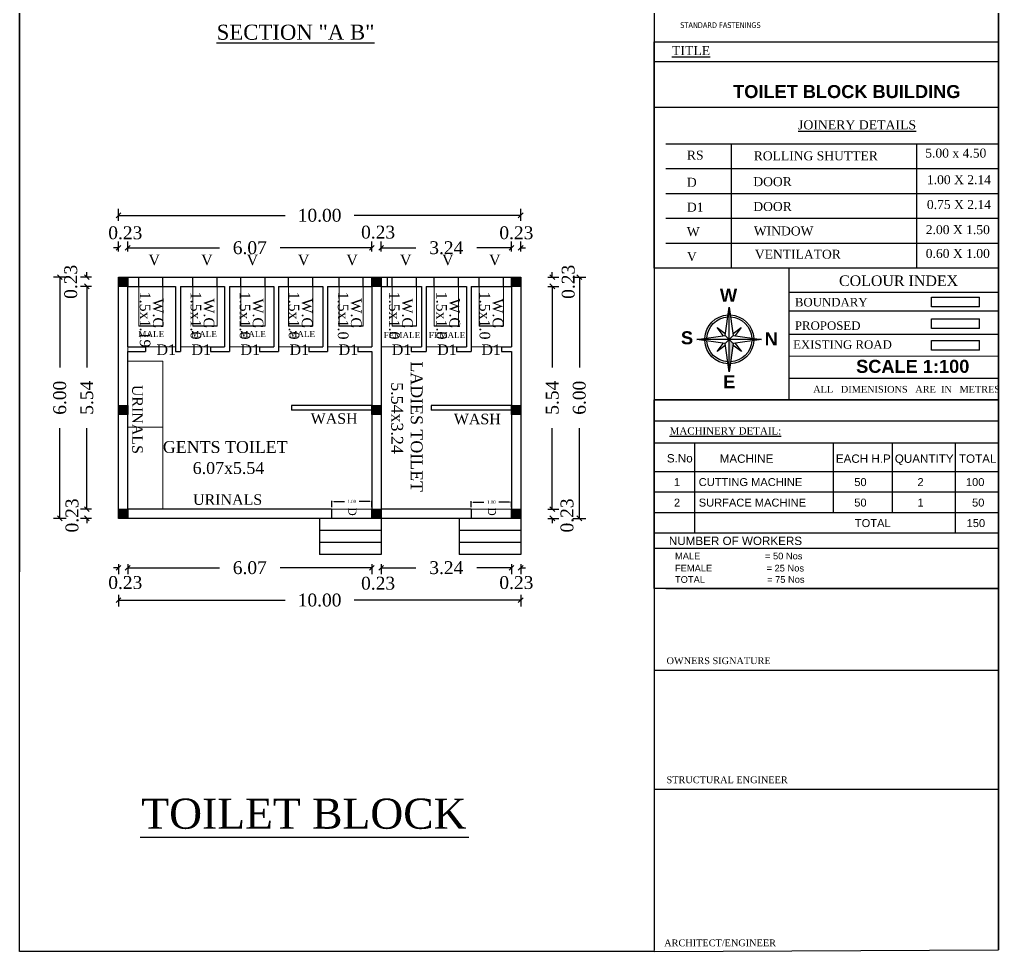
# Model space of a CAD drawing. Header units: metres. Extents: x 31037 to 31490, y -4422 to -3483.
# Drawn here: x 31163.5 to 31187.85, y -4215.38 to -4192.21 of the extents above; entities that cross this region are included whole.
import ezdxf
from ezdxf.enums import TextEntityAlignment as Align

# ---------------------------------------------------------------- set-up
doc = ezdxf.new("R2010")
doc.units = ezdxf.units.M
doc.header["$LTSCALE"] = 30
doc.header["$MEASUREMENT"] = 0
doc.header["$PDMODE"] = 34
doc.linetypes.add('DASHED2', pattern=[0.375, 0.25, -0.125])
doc.layers.get('0').update_dxf_attribs({"color": 30, "lineweight": 40})
for name, color, linetype in [('BLK_3_FLR_0_BLT_UP_AREA', 1, 'Continuous'), ('BLK_3_FLR_0_CARPET_AREA', 10, 'Continuous'), ('BLK_3_FLR_0_EXIT_WIDTH_DOOR', 2, 'Continuous'), ('BLK_3_FLR_0_SP_WC', 1, 'Continuous'), ('BLK_3_FLR_0_WATER_CLOSET', 1, 'Continuous'), ('LE', 3, 'Continuous'), ('txt', 75, 'Continuous')]:
    doc.layers.add(name, color=color, linetype=linetype)
for name, color, linetype, lineweight in [('BLK_3_FLR_0_URINAL', 7, 'Continuous', 50), ('BLK_3_FLR_0_WASH', 7, 'Continuous', 50), ('DIM', 5, 'Continuous', 25), ('HAT', 8, 'Continuous', 18), ('JSC-K-Text 2', 7, 'Continuous', 20), ('Layer3', 7, 'DASHED2', 25), ('TEXT', 11, 'Continuous', 30), ('TOILET_VENTILATION', 6, 'Continuous', 40)]:
    doc.layers.add(name, color=color, linetype=linetype, lineweight=lineweight)
doc.styles.add('15', font='times.ttf', dxfattribs={"width": 0.9, "height": 1.5})
doc.styles.add('DIM', font='times.ttf')
doc.styles.add('JSC-Tahoma', font='tahoma.ttf')
doc.styles.add('off_name', font='arialbd.ttf')
doc.styles.add('RAM', font='dutchi.ttf')
doc.styles.add('ROMANC', font='times.ttf')
doc.styles.get("Standard").update_dxf_attribs({"font": 'times.ttf', "height": 0.05})
doc.styles.add('style2', font='arial.ttf')
doc.dimstyles.new('Standard$0', dxfattribs={"dimtxt": 0.08, "dimasz": 0.05, "dimexe": 0.02, "dimexo": 0.05, "dimgap": 0.09, "dimtad": 0, "dimtih": 1, "dimtoh": 1, "dimzin": 0, "dimdsep": 46, "dimtxsty": 'Standard', "dimcen": 0.09, "dimclrd": 7, "dimclre": 7, "dimclrt": 7, "dimadec": 0, "dimazin": 0, "dimtfac": 1, "dimtofl": 0, "dimtmove": 0, "dimatfit": 3, "dimfxl": 0, "dimtolj": 1, "dimtzin": 0, "dimarcsym": 0})

# ---------------------------------------------------------------- blocks, each defined once
blk = doc.blocks.new('_Oblique')
at = {"color": 0, "linetype": 'ByBlock', "lineweight": -2}
blk.add_line((-0.5, -0.5), (0.5, 0.5), dxfattribs=at)
blk = doc.blocks.new('*D111')
at = {"layer": 'BLK_3_FLR_0_EXIT_WIDTH_DOOR', "color": 2, "lineweight": -2}
for p, q in [((31171.254, -4204.332), (31171.254, -4204.171)), ((31171.304, -4204.191), (31171.569, -4204.191)), ((31172.204, -4204.191), (31171.938, -4204.191)), ((31172.254, -4204.332), (31172.254, -4204.171))]:
    blk.add_line(p, q, dxfattribs=at)
at = {"layer": 'BLK_3_FLR_0_EXIT_WIDTH_DOOR', "color": 2, "lineweight": 5}
for points in [[(31171.304, -4204.183), (31171.304, -4204.2), (31171.254, -4204.191)], [(31172.204, -4204.183), (31172.204, -4204.2), (31172.254, -4204.191)]]:
    blk.add_solid(points, dxfattribs=at)
at = {"layer": 'Defpoints', "color": 0, "lineweight": 5}
for p in [(31172.254, -4204.191), (31171.254, -4204.382), (31172.254, -4204.382)]:
    blk.add_point(p, dxfattribs=at)
at = {"layer": 'BLK_3_FLR_0_EXIT_WIDTH_DOOR', "color": 2, "lineweight": 5, "insert": (31171.754, -4204.191), "char_height": 0.08, "attachment_point": 5}
blk.add_mtext('\\A1;1.00', dxfattribs=at)
blk = doc.blocks.new('*D112')
at = {"layer": 'BLK_3_FLR_0_EXIT_WIDTH_DOOR', "color": 2, "lineweight": -2}
for p, q in [((31174.724, -4204.332), (31174.724, -4204.187)), ((31174.774, -4204.207), (31175.039, -4204.207)), ((31175.674, -4204.207), (31175.408, -4204.207)), ((31175.724, -4204.332), (31175.724, -4204.187))]:
    blk.add_line(p, q, dxfattribs=at)
at = {"layer": 'BLK_3_FLR_0_EXIT_WIDTH_DOOR', "color": 2, "lineweight": 5}
for points in [[(31174.774, -4204.199), (31174.774, -4204.216), (31174.724, -4204.207)], [(31175.674, -4204.199), (31175.674, -4204.216), (31175.724, -4204.207)]]:
    blk.add_solid(points, dxfattribs=at)
at = {"layer": 'Defpoints', "color": 0, "lineweight": 5}
for p in [(31175.724, -4204.207), (31174.724, -4204.382), (31175.724, -4204.382)]:
    blk.add_point(p, dxfattribs=at)
at = {"layer": 'BLK_3_FLR_0_EXIT_WIDTH_DOOR', "color": 2, "lineweight": 5, "insert": (31175.224, -4204.207), "char_height": 0.08, "attachment_point": 5}
blk.add_mtext('\\A1;1.00', dxfattribs=at)

msp = doc.modelspace()

# ---------------------------------------------------------------- hatches: boundary and pattern name
at = {"lineweight": 25}
msp.add_hatch(color=3, dxfattribs=at).paths.add_polyline_path([(31181.23849, -4200.26239), (31181.13819, -4200.16216), (31181.13848, -4200.96424)])
msp.add_hatch(color=3, dxfattribs=at).paths.add_polyline_path([(31181.23849, -4200.26239), (31181.13819, -4200.16216), (31181.13848, -4200.96424)])
msp.add_hatch(color=3, dxfattribs=at).paths.add_polyline_path([(31181.23849, -4200.26239), (31181.13819, -4200.16216), (31181.13848, -4200.96424)])
msp.add_hatch(color=3, dxfattribs=at).paths.add_polyline_path([(31181.23849, -4200.26239), (31181.13819, -4200.16216), (31181.13848, -4200.96424)])
at = {"layer": 'HAT', "lineweight": 25}
for points in [[(31165.95373, -4198.84164), (31166.18373, -4198.84164), (31166.18373, -4198.61164), (31165.95373, -4198.61164)], [(31172.25373, -4198.84164), (31172.48373, -4198.84164), (31172.48373, -4198.61164), (31172.25373, -4198.61164)], [(31175.72373, -4198.84164), (31175.95373, -4198.84164), (31175.95373, -4198.61164), (31175.72373, -4198.61164)], [(31165.95373, -4202.03164), (31166.18373, -4202.03164), (31166.18373, -4201.80164), (31165.95373, -4201.80164)], [(31172.25373, -4202.03164), (31172.48373, -4202.03164), (31172.48373, -4201.80164), (31172.25373, -4201.80164)], [(31175.72373, -4202.03164), (31175.95373, -4202.03164), (31175.95373, -4201.80164), (31175.72373, -4201.80164)], [(31165.95373, -4204.61164), (31166.18373, -4204.61164), (31166.18373, -4204.38164), (31165.95373, -4204.38164)], [(31172.25373, -4204.61164), (31172.48373, -4204.61164), (31172.48373, -4204.38164), (31172.25373, -4204.38164)], [(31175.72373, -4204.61164), (31175.95373, -4204.61164), (31175.95373, -4204.38164), (31175.72373, -4204.38164)]]:
    msp.add_hatch(color=0, dxfattribs=at).paths.add_polyline_path(points)

# ---------------------------------------------------------------- linework, layer by layer
at = {"color": 0, "lineweight": 25}
for p, q in [((31187.83003, -4195.30132), (31179.56175, -4195.30132)), ((31181.18763, -4195.30132), (31181.18763, -4198.39136)), ((31185.78992, -4195.30132), (31185.78992, -4198.39136)), ((31187.83003, -4195.91933), (31179.56175, -4195.91933)), ((31187.83003, -4196.53734), (31179.56175, -4196.53734)), ((31187.83003, -4197.15535), (31179.56175, -4197.15535)), ((31187.83003, -4197.15535), (31179.56175, -4197.15535)), ((31187.83003, -4197.77335), (31179.56175, -4197.77335)), ((31187.83003, -4197.77335), (31179.56175, -4197.77335)), ((31187.83003, -4198.39136), (31179.56175, -4198.39136)), ((31187.83003, -4198.39136), (31179.56175, -4198.39136)), ((31165.95373, -4198.61164), (31175.95373, -4198.61164)), ((31165.95373, -4204.61164), (31165.95373, -4198.61164)), ((31166.18373, -4198.84164), (31167.37373, -4198.84164)), ((31166.18373, -4200.34164), (31166.18373, -4198.84164)), ((31166.4606, -4198.84164), (31166.4606, -4198.61164)), ((31167.0606, -4198.84164), (31167.0606, -4198.61164)), ((31167.37373, -4198.84164), (31167.37373, -4200.46164)), ((31167.49373, -4198.84164), (31168.59373, -4198.84164)), ((31167.49373, -4198.84164), (31167.49373, -4200.46164)), ((31167.80637, -4198.84164), (31167.80637, -4198.61164)), ((31168.40637, -4198.84164), (31168.40637, -4198.61164)), ((31168.59373, -4198.84164), (31168.59373, -4200.34164)), ((31168.71373, -4198.84164), (31169.81373, -4198.84164)), ((31168.71373, -4198.84164), (31168.71373, -4200.46164)), ((31168.99702, -4198.84164), (31168.99702, -4198.61164)), ((31169.59702, -4198.84164), (31169.59702, -4198.61164)), ((31169.81373, -4198.84164), (31169.81373, -4200.34164)), ((31169.93373, -4198.84164), (31171.03373, -4198.84164)), ((31169.93373, -4198.84164), (31169.93373, -4200.46164)), ((31170.18382, -4198.84164), (31170.18382, -4198.61164)), ((31170.78382, -4198.84164), (31170.78382, -4198.61164)), ((31171.03373, -4198.84164), (31171.03373, -4200.34164)), ((31171.15373, -4198.84164), (31172.25373, -4198.84164)), ((31171.15373, -4198.84164), (31171.15373, -4200.46164)), ((31171.43662, -4198.84164), (31171.43662, -4198.61164)), ((31172.03662, -4198.84164), (31172.03662, -4198.61164)), ((31172.25373, -4198.84164), (31172.25373, -4200.34164)), ((31172.48373, -4198.84164), (31173.48373, -4198.84164)), ((31172.48373, -4198.84164), (31172.48373, -4204.38164)), ((31172.63373, -4198.61164), (31172.63373, -4198.84164)), ((31172.76038, -4198.84164), (31172.76038, -4198.61164)), ((31173.36038, -4198.84164), (31173.36038, -4198.61164)), ((31173.48373, -4198.84164), (31173.48373, -4200.34164)), ((31173.60373, -4198.84164), (31174.60373, -4198.84164)), ((31173.60373, -4198.84164), (31173.60373, -4200.46164)), ((31173.80373, -4198.84164), (31173.80373, -4198.61164)), ((31174.40373, -4198.84164), (31174.40373, -4198.61164)), ((31174.60373, -4198.84164), (31174.60373, -4200.34164)), ((31174.72373, -4198.84164), (31175.72373, -4198.84164)), ((31174.72373, -4198.84164), (31174.72373, -4200.46164)), ((31174.92373, -4198.84164), (31174.92373, -4198.61164)), ((31175.52373, -4198.84164), (31175.52373, -4198.61164)), ((31175.72373, -4198.84164), (31175.72373, -4200.34164)), ((31175.95373, -4198.61164), (31175.95373, -4204.61164)), ((31166.18373, -4200.34164), (31166.62373, -4200.34164)), ((31166.18373, -4200.46164), (31166.62373, -4200.46164)), ((31166.18373, -4204.38164), (31166.18373, -4200.46164)), ((31166.62373, -4200.34164), (31166.62373, -4200.46164)), ((31167.37373, -4200.46164), (31167.49373, -4200.46164)), ((31168.24373, -4200.34164), (31168.59373, -4200.34164)), ((31168.24373, -4200.34164), (31168.24373, -4200.46164)), ((31168.24373, -4200.46164), (31168.71373, -4200.46164)), ((31169.46373, -4200.34164), (31169.81373, -4200.34164)), ((31169.46373, -4200.34164), (31169.46373, -4200.46164)), ((31169.46373, -4200.46164), (31169.93373, -4200.46164)), ((31170.68373, -4200.34164), (31171.03373, -4200.34164)), ((31170.68373, -4200.34164), (31170.68373, -4200.46164)), ((31170.68373, -4200.46164), (31171.15373, -4200.46164)), ((31171.90373, -4200.34164), (31172.25373, -4200.34164)), ((31171.90373, -4200.34164), (31171.90373, -4200.46164)), ((31171.90373, -4200.46164), (31172.25373, -4200.46164)), ((31172.25373, -4200.46164), (31172.25373, -4201.80164)), ((31173.23373, -4200.34164), (31173.48373, -4200.34164)), ((31173.23373, -4200.34164), (31173.23373, -4200.46164)), ((31173.23373, -4200.46164), (31173.60373, -4200.46164)), ((31174.35373, -4200.34164), (31174.60373, -4200.34164)), ((31174.35373, -4200.34164), (31174.35373, -4200.46164)), ((31174.35373, -4200.46164), (31174.72373, -4200.46164)), ((31175.47373, -4200.34164), (31175.72373, -4200.34164)), ((31175.47373, -4200.34164), (31175.47373, -4200.46164)), ((31175.47373, -4200.46164), (31175.72373, -4200.46164)), ((31175.72373, -4200.46164), (31175.72373, -4204.61164)), ((31170.25373, -4201.80164), (31170.25373, -4201.92164)), ((31172.25373, -4201.80164), (31170.25373, -4201.80164)), ((31172.25373, -4201.92164), (31170.25373, -4201.92164)), ((31172.25373, -4201.92164), (31172.25373, -4204.61164)), ((31173.72373, -4201.80164), (31173.72373, -4201.92164)), ((31175.72373, -4201.80164), (31173.72373, -4201.80164)), ((31175.72373, -4201.92164), (31173.72373, -4201.92164)), ((31171.25373, -4204.38164), (31166.18373, -4204.38164)), ((31171.25373, -4204.38164), (31171.25373, -4204.61164)), ((31174.72373, -4204.38164), (31172.48373, -4204.38164)), ((31174.72373, -4204.38164), (31174.72373, -4204.61164)), ((31171.25373, -4204.61164), (31165.95373, -4204.61164)), ((31174.72373, -4204.61164), (31172.25373, -4204.61164)), ((31175.95373, -4204.61164), (31175.72373, -4204.61164))]:
    msp.add_line(p, q, dxfattribs=at)
at = {"lineweight": 25}
for p, q in [((31181.0379, -4200.06194), (31181.13791, -4199.36009)), ((31181.0379, -4200.06194), (31181.13791, -4199.36009)), ((31181.0379, -4200.06194), (31181.13791, -4199.36009)), ((31181.0379, -4200.06194), (31181.13791, -4199.36009)), ((31181.13819, -4200.16216), (31181.13791, -4199.36009)), ((31181.13791, -4199.36009), (31181.23842, -4200.06187)), ((31181.13819, -4200.16216), (31181.13791, -4199.36009)), ((31181.13791, -4199.36009), (31181.23842, -4200.06187)), ((31181.13819, -4200.16216), (31181.13791, -4199.36009)), ((31181.13791, -4199.36009), (31181.23842, -4200.06187)), ((31181.13819, -4200.16216), (31181.13791, -4199.36009)), ((31181.13791, -4199.36009), (31181.23842, -4200.06187)), ((31180.33611, -4200.16245), (31181.0379, -4200.06194)), ((31180.33611, -4200.16245), (31181.0379, -4200.06194)), ((31180.33611, -4200.16245), (31181.0379, -4200.06194)), ((31180.33611, -4200.16245), (31181.0379, -4200.06194)), ((31180.83731, -4199.86149), (31181.03788, -4200.01181)), ((31180.98777, -4200.06196), (31180.83731, -4199.86149)), ((31180.83731, -4199.86149), (31181.03788, -4200.01181)), ((31180.98777, -4200.06196), (31180.83731, -4199.86149)), ((31180.83731, -4199.86149), (31181.03788, -4200.01181)), ((31180.98777, -4200.06196), (31180.83731, -4199.86149)), ((31180.83731, -4199.86149), (31181.03788, -4200.01181)), ((31180.98777, -4200.06196), (31180.83731, -4199.86149)), ((31181.0379, -4200.06194), (31181.13819, -4200.16216)), ((31181.0379, -4200.06194), (31181.13819, -4200.16216)), ((31181.0379, -4200.06194), (31181.13819, -4200.16216)), ((31181.0379, -4200.06194), (31181.13819, -4200.16216)), ((31181.23842, -4200.06187), (31181.13819, -4200.16216)), ((31181.23842, -4200.06187), (31181.13819, -4200.16216)), ((31181.23842, -4200.06187), (31181.13819, -4200.16216)), ((31181.23842, -4200.06187), (31181.13819, -4200.16216)), ((31181.2384, -4200.01174), (31181.43886, -4199.86128)), ((31181.2384, -4200.01174), (31181.43886, -4199.86128)), ((31181.2384, -4200.01174), (31181.43886, -4199.86128)), ((31181.2384, -4200.01174), (31181.43886, -4199.86128)), ((31181.23842, -4200.06187), (31181.94027, -4200.16188)), ((31181.23842, -4200.06187), (31181.94027, -4200.16188)), ((31181.23842, -4200.06187), (31181.94027, -4200.16188)), ((31181.23842, -4200.06187), (31181.94027, -4200.16188)), ((31181.43886, -4199.86128), (31181.28855, -4200.06185)), ((31181.43886, -4199.86128), (31181.28855, -4200.06185)), ((31181.43886, -4199.86128), (31181.28855, -4200.06185)), ((31181.43886, -4199.86128), (31181.28855, -4200.06185)), ((31181.13819, -4200.16216), (31180.33611, -4200.16245)), ((31181.13819, -4200.16216), (31180.33611, -4200.16245)), ((31181.13819, -4200.16216), (31180.33611, -4200.16245)), ((31181.13819, -4200.16216), (31180.33611, -4200.16245)), ((31181.03797, -4200.26246), (31180.33611, -4200.16245)), ((31181.03797, -4200.26246), (31180.33611, -4200.16245)), ((31181.03797, -4200.26246), (31180.33611, -4200.16245)), ((31181.03797, -4200.26246), (31180.33611, -4200.16245)), ((31180.83752, -4200.46305), (31180.98784, -4200.26248)), ((31180.83752, -4200.46305), (31180.98784, -4200.26248)), ((31180.83752, -4200.46305), (31180.98784, -4200.26248)), ((31180.83752, -4200.46305), (31180.98784, -4200.26248)), ((31181.03799, -4200.31259), (31180.83752, -4200.46305)), ((31181.03799, -4200.31259), (31180.83752, -4200.46305)), ((31181.03799, -4200.31259), (31180.83752, -4200.46305)), ((31181.03799, -4200.31259), (31180.83752, -4200.46305)), ((31181.13819, -4200.16216), (31181.03797, -4200.26246)), ((31181.13819, -4200.16216), (31181.03797, -4200.26246)), ((31181.13819, -4200.16216), (31181.03797, -4200.26246)), ((31181.13819, -4200.16216), (31181.03797, -4200.26246)), ((31181.13848, -4200.96424), (31181.03797, -4200.26246)), ((31181.13848, -4200.96424), (31181.03797, -4200.26246)), ((31181.13848, -4200.96424), (31181.03797, -4200.26246)), ((31181.13848, -4200.96424), (31181.03797, -4200.26246)), ((31181.94027, -4200.16188), (31181.13819, -4200.16216)), ((31181.94027, -4200.16188), (31181.13819, -4200.16216)), ((31181.94027, -4200.16188), (31181.13819, -4200.16216)), ((31181.94027, -4200.16188), (31181.13819, -4200.16216)), ((31181.13848, -4200.96424), (31181.13819, -4200.16216)), ((31181.13819, -4200.16216), (31181.23849, -4200.26239)), ((31181.13848, -4200.96424), (31181.13819, -4200.16216)), ((31181.13819, -4200.16216), (31181.23849, -4200.26239)), ((31181.13848, -4200.96424), (31181.13819, -4200.16216)), ((31181.13819, -4200.16216), (31181.23849, -4200.26239)), ((31181.13848, -4200.96424), (31181.13819, -4200.16216)), ((31181.13819, -4200.16216), (31181.23849, -4200.26239)), ((31181.23849, -4200.26239), (31181.13848, -4200.96424)), ((31181.23849, -4200.26239), (31181.13848, -4200.96424)), ((31181.23849, -4200.26239), (31181.13848, -4200.96424)), ((31181.23849, -4200.26239), (31181.13848, -4200.96424)), ((31181.94027, -4200.16188), (31181.23849, -4200.26239)), ((31181.94027, -4200.16188), (31181.23849, -4200.26239)), ((31181.94027, -4200.16188), (31181.23849, -4200.26239)), ((31181.94027, -4200.16188), (31181.23849, -4200.26239)), ((31181.43908, -4200.46284), (31181.23851, -4200.31252)), ((31181.43908, -4200.46284), (31181.23851, -4200.31252)), ((31181.43908, -4200.46284), (31181.23851, -4200.31252)), ((31181.43908, -4200.46284), (31181.23851, -4200.31252)), ((31181.28862, -4200.26237), (31181.43908, -4200.46284)), ((31181.28862, -4200.26237), (31181.43908, -4200.46284)), ((31181.28862, -4200.26237), (31181.43908, -4200.46284)), ((31181.28862, -4200.26237), (31181.43908, -4200.46284))]:
    msp.add_line(p, q, dxfattribs=at)
at = {"lineweight": 25, "extrusion": (0, 0, -1)}
for major_axis, start_param, end_param in [((-0.60986, 0.00001), 0.04482139, 1.52524047), ((-0.60986, 0.00001), 0.04482139, 1.52524047), ((-0.60986, 0.00001), 0.04482139, 1.52524047), ((-0.60986, 0.00001), 0.04482139, 1.52524047), ((-0.60986, 0), 1.61562732, 3.0960464), ((-0.60986, 0), 1.61562732, 3.0960464), ((-0.60986, 0), 1.61562732, 3.0960464), ((-0.60986, 0), 1.61562732, 3.0960464), ((-0.56047, 0.00002), 0.06151214, 1.50851559), ((-0.56047, 0.00002), 0.06151214, 1.50851559), ((-0.56047, 0.00002), 0.06151214, 1.50851559), ((-0.56047, 0.00002), 0.06151214, 1.50851559), ((-0.56047, 0), 1.63232874, 3.07933218), ((-0.56047, 0), 1.63232874, 3.07933218), ((-0.56047, 0), 1.63232874, 3.07933218), ((-0.56047, 0), 1.63232874, 3.07933218), ((-0.60986, -0.00001), -1.52595128, -0.0455322), ((-0.60986, -0.00001), -1.52595128, -0.0455322), ((-0.60986, -0.00001), -1.52595128, -0.0455322), ((-0.60986, -0.00001), -1.52595128, -0.0455322), ((-0.56047, 0), -1.5092488, -0.06224536), ((-0.56047, 0), -1.5092488, -0.06224536), ((-0.56047, 0), -1.5092488, -0.06224536), ((-0.56047, 0), -1.5092488, -0.06224536), ((-0.60986, 0), 3.18642881, 4.66684789), ((-0.60986, 0), 3.18642881, 4.66684789), ((-0.60986, 0), 3.18642881, 4.66684789), ((-0.60986, 0), 3.18642881, 4.66684789), ((-0.56047, 0), 3.20313925, 4.65014269), ((-0.56047, 0), 3.20313925, 4.65014269), ((-0.56047, 0), 3.20313925, 4.65014269), ((-0.56047, 0), 3.20313925, 4.65014269)]:
    msp.add_ellipse((31181.13819, -4200.16216), major_axis=major_axis, ratio=1, start_param=start_param, end_param=end_param, dxfattribs=at)
at = {"layer": 'BLK_3_FLR_0_BLT_UP_AREA', "color": 45, "lineweight": 5}
msp.add_lwpolyline([(31165.95373, -4198.61164), (31175.95373, -4198.61164), (31175.95373, -4204.61164), (31165.95373, -4204.61164)], close=True, dxfattribs=at)
at = {"layer": 'BLK_3_FLR_0_CARPET_AREA', "color": 45, "lineweight": 5}
msp.add_lwpolyline([(31166.18373, -4198.84164), (31167.37373, -4198.84164), (31167.37373, -4200.46164), (31167.49373, -4200.46164), (31167.49373, -4198.84164), (31168.59373, -4198.84164), (31168.59373, -4200.34164), (31168.24373, -4200.34164), (31168.24373, -4200.46164), (31168.71373, -4200.46164), (31168.71373, -4198.84164), (31169.81373, -4198.84164), (31169.81373, -4200.34164), (31169.46373, -4200.34164), (31169.46373, -4200.46164), (31169.93373, -4200.46164), (31169.93373, -4198.84164), (31171.03373, -4198.84164), (31171.03373, -4200.34164), (31170.68373, -4200.34164), (31170.68373, -4200.46164), (31171.15373, -4200.46164), (31171.15373, -4198.84164), (31172.25373, -4198.84164), (31172.25373, -4200.34164), (31171.90373, -4200.34164), (31171.90373, -4200.46164), (31172.25373, -4200.46164), (31172.25373, -4201.80164), (31170.25373, -4201.80164), (31170.25373, -4201.92164), (31172.25373, -4201.92164), (31172.48373, -4201.91664), (31172.48373, -4198.84164), (31173.48373, -4198.84164), (31173.48373, -4200.34164), (31173.23373, -4200.34164), (31173.23373, -4200.46164), (31173.60373, -4200.46164), (31173.60373, -4198.84164), (31174.60373, -4198.84164), (31174.60373, -4200.34164), (31174.35373, -4200.34164), (31174.35373, -4200.46164), (31174.72373, -4200.46164), (31174.72373, -4198.84164), (31175.72373, -4198.84164), (31175.72373, -4200.34164), (31175.47373, -4200.34164), (31175.47373, -4200.46164), (31175.72373, -4200.46164), (31175.72373, -4201.80164), (31173.72373, -4201.80164), (31173.72373, -4201.92164), (31175.72373, -4201.92164), (31175.72373, -4204.38164), (31166.18373, -4204.38164)], close=True, dxfattribs=at)
at = {"layer": 'BLK_3_FLR_0_SP_WC', "color": 233, "lineweight": 5}
for points in [[(31171.15373, -4200.34164), (31172.25373, -4200.34164), (31172.25373, -4198.84164), (31171.15373, -4198.84164)], [(31174.72373, -4200.34164), (31175.72373, -4200.34164), (31175.72373, -4198.84164), (31174.72373, -4198.84164)]]:
    msp.add_lwpolyline(points, close=True, dxfattribs=at)
at = {"layer": 'BLK_3_FLR_0_URINAL', "color": 235, "lineweight": 5}
for points in [[(31166.18373, -4200.70415), (31167.05951, -4200.70415), (31167.05951, -4202.34656), (31166.18373, -4202.34656)], [(31166.18373, -4202.34656), (31167.05951, -4202.34656), (31167.05951, -4204.38164), (31166.18373, -4204.38164)]]:
    msp.add_lwpolyline(points, close=True, dxfattribs=at)
at = {"layer": 'BLK_3_FLR_0_WASH', "color": 60, "lineweight": 13}
for points in [[(31166.4606, -4198.84164), (31167.0606, -4198.84164), (31167.0606, -4199.82514), (31166.4606, -4199.82514)], [(31167.80637, -4198.84164), (31168.40637, -4198.84164), (31168.40637, -4199.82514), (31167.80637, -4199.82514)], [(31168.99702, -4198.84164), (31169.59702, -4198.84164), (31169.59702, -4199.82514), (31168.99702, -4199.82514)], [(31170.18382, -4198.84164), (31170.78382, -4198.84164), (31170.78382, -4199.82514), (31170.18382, -4199.82514)], [(31171.43662, -4198.84164), (31172.03662, -4198.84164), (31172.03662, -4199.82514), (31171.43662, -4199.82514)], [(31172.76038, -4198.84164), (31173.36038, -4198.84164), (31173.36038, -4199.82514), (31172.76038, -4199.82514)], [(31173.80373, -4198.84164), (31174.40373, -4198.84164), (31174.40373, -4199.82514), (31173.80373, -4199.82514)], [(31174.92373, -4198.84164), (31175.52373, -4198.84164), (31175.52373, -4199.82514), (31174.92373, -4199.82514)]]:
    msp.add_lwpolyline(points, close=True, dxfattribs=at)
at = {"layer": 'BLK_3_FLR_0_WASH', "color": 57, "lineweight": 13}
for points in [[(31166.4606, -4198.84164), (31167.0606, -4198.84164), (31167.0606, -4199.82514), (31166.4606, -4199.82514)], [(31167.80637, -4198.84164), (31168.40637, -4198.84164), (31168.40637, -4199.82514), (31167.80637, -4199.82514)], [(31168.99702, -4198.84164), (31169.59702, -4198.84164), (31169.59702, -4199.82514), (31168.99702, -4199.82514)], [(31170.18382, -4198.84164), (31170.78382, -4198.84164), (31170.78382, -4199.82514), (31170.18382, -4199.82514)], [(31171.43662, -4198.84164), (31172.03662, -4198.84164), (31172.03662, -4199.82514), (31171.43662, -4199.82514)], [(31172.76038, -4198.84164), (31173.36038, -4198.84164), (31173.36038, -4199.82514), (31172.76038, -4199.82514)], [(31173.80373, -4198.84164), (31174.40373, -4198.84164), (31174.40373, -4199.82514), (31173.80373, -4199.82514)], [(31174.92373, -4198.84164), (31175.52373, -4198.84164), (31175.52373, -4199.82514), (31174.92373, -4199.82514)]]:
    msp.add_lwpolyline(points, close=True, dxfattribs=at)
at = {"layer": 'BLK_3_FLR_0_WASH', "color": 56, "lineweight": 13}
for points in [[(31166.4606, -4198.84164), (31167.0606, -4198.84164), (31167.0606, -4199.82514), (31166.4606, -4199.82514)], [(31167.80637, -4198.84164), (31168.40637, -4198.84164), (31168.40637, -4199.82514), (31167.80637, -4199.82514)], [(31168.99702, -4198.84164), (31169.59702, -4198.84164), (31169.59702, -4199.82514), (31168.99702, -4199.82514)], [(31170.18382, -4198.84164), (31170.78382, -4198.84164), (31170.78382, -4199.82514), (31170.18382, -4199.82514)], [(31171.43662, -4198.84164), (31172.03662, -4198.84164), (31172.03662, -4199.82514), (31171.43662, -4199.82514)], [(31172.76038, -4198.84164), (31173.36038, -4198.84164), (31173.36038, -4199.82514), (31172.76038, -4199.82514)], [(31173.80373, -4198.84164), (31174.40373, -4198.84164), (31174.40373, -4199.82514), (31173.80373, -4199.82514)], [(31174.92373, -4198.84164), (31175.52373, -4198.84164), (31175.52373, -4199.82514), (31174.92373, -4199.82514)]]:
    msp.add_lwpolyline(points, close=True, dxfattribs=at)
at = {"layer": 'BLK_3_FLR_0_WASH', "color": 55, "lineweight": 13}
for points in [[(31166.4606, -4198.84164), (31167.0606, -4198.84164), (31167.0606, -4199.82514), (31166.4606, -4199.82514)], [(31167.80637, -4198.84164), (31168.40637, -4198.84164), (31168.40637, -4199.82514), (31167.80637, -4199.82514)], [(31168.99702, -4198.84164), (31169.59702, -4198.84164), (31169.59702, -4199.82514), (31168.99702, -4199.82514)], [(31170.18382, -4198.84164), (31170.78382, -4198.84164), (31170.78382, -4199.82514), (31170.18382, -4199.82514)], [(31171.43662, -4198.84164), (31172.03662, -4198.84164), (31172.03662, -4199.82514), (31171.43662, -4199.82514)], [(31172.76038, -4198.84164), (31173.36038, -4198.84164), (31173.36038, -4199.82514), (31172.76038, -4199.82514)], [(31173.80373, -4198.84164), (31174.40373, -4198.84164), (31174.40373, -4199.82514), (31173.80373, -4199.82514)], [(31174.92373, -4198.84164), (31175.52373, -4198.84164), (31175.52373, -4199.82514), (31174.92373, -4199.82514)]]:
    msp.add_lwpolyline(points, close=True, dxfattribs=at)
at = {"layer": 'BLK_3_FLR_0_WATER_CLOSET', "color": 1, "lineweight": 5}
for points in [[(31166.18373, -4200.34164), (31167.37373, -4200.34164), (31167.37373, -4198.84164), (31166.18373, -4198.84164)], [(31167.49373, -4200.34164), (31168.59373, -4200.34164), (31168.59373, -4198.84164), (31167.49373, -4198.84164)], [(31168.71373, -4200.34164), (31169.81373, -4200.34164), (31169.81373, -4198.84164), (31168.71373, -4198.84164)], [(31169.93373, -4200.34164), (31171.03373, -4200.34164), (31171.03373, -4198.84164), (31169.93373, -4198.84164)]]:
    msp.add_lwpolyline(points, close=True, dxfattribs=at)
at = {"layer": 'BLK_3_FLR_0_WATER_CLOSET', "color": 2, "lineweight": 5}
for points in [[(31172.48373, -4200.34164), (31173.48373, -4200.34164), (31173.48373, -4198.84164), (31172.48373, -4198.84164)], [(31173.60373, -4200.34164), (31174.60373, -4200.34164), (31174.60373, -4198.84164), (31173.60373, -4198.84164)]]:
    msp.add_lwpolyline(points, close=True, dxfattribs=at)
at = {"layer": 'DIM', "color": 0, "lineweight": 25}
for p, q in [((31163.49536, -4177.70108), (31163.49536, -4205.94071)), ((31163.49536, -4215.38), (31163.49536, -4177.70108)), ((31179.27496, -4177.69381), (31179.27496, -4210.7541)), ((31179.27496, -4177.69381), (31179.27496, -4215.36118)), ((31187.82866, -4177.69381), (31187.82866, -4215.34235)), ((31187.82866, -4215.34235), (31187.82866, -4177.69381)), ((31179.27496, -4198.39136), (31179.27496, -4192.7643)), ((31179.27496, -4192.7643), (31187.83003, -4192.7643)), ((31187.83003, -4192.7643), (31187.83003, -4198.39136)), ((31179.27496, -4193.25107), (31187.83003, -4193.25107)), ((31179.27496, -4194.38791), (31187.83003, -4194.38791)), ((31179.27496, -4198.39136), (31179.27496, -4194.38791)), ((31187.83003, -4194.38791), (31187.83003, -4198.39136)), ((31187.83003, -4198.39136), (31179.27496, -4198.39136)), ((31179.27496, -4198.39136), (31179.27496, -4202.18756)), ((31187.83003, -4198.39136), (31179.27496, -4198.39136)), ((31187.83003, -4198.39136), (31179.27496, -4198.39136)), ((31182.62582, -4201.66491), (31182.62582, -4198.39136)), ((31187.83003, -4202.18766), (31187.83003, -4198.39136)), ((31179.27496, -4206.35478), (31179.27497, -4201.66492)), ((31179.27497, -4201.66492), (31187.83003, -4201.66492)), ((31187.83003, -4201.66492), (31187.83003, -4206.35478)), ((31179.27496, -4202.18756), (31187.83003, -4202.18766)), ((31182.62581, -4202.1876), (31182.62581, -4202.18756)), ((31170.95373, -4204.61164), (31170.95373, -4205.51164)), ((31172.25373, -4204.61164), (31171.25373, -4204.61164)), ((31172.48373, -4204.61164), (31172.48373, -4205.51164)), ((31174.42373, -4204.61164), (31174.42373, -4205.51164)), ((31175.72373, -4204.61164), (31174.72373, -4204.61164)), ((31175.95373, -4204.61164), (31175.95373, -4205.51164)), ((31172.48373, -4204.91164), (31170.95373, -4204.91164)), ((31175.95373, -4204.91164), (31174.42373, -4204.91164)), ((31172.48373, -4205.21164), (31170.95373, -4205.21164)), ((31175.95373, -4205.21164), (31174.42373, -4205.21164)), ((31172.48373, -4205.51164), (31170.95373, -4205.51164)), ((31175.95373, -4205.51164), (31174.42373, -4205.51164)), ((31187.83003, -4206.35478), (31179.27496, -4206.35478)), ((31179.27496, -4215.38), (31163.49536, -4215.38)), ((31179.27496, -4215.38), (31187.82866, -4215.34235))]:
    msp.add_line(p, q, dxfattribs=at)
at = {"layer": 'DIM', "color": 4, "lineweight": 25}
for p, q in [((31165.95373, -4197.20816), (31165.95373, -4196.91685)), ((31165.95373, -4197.07685), (31170.09827, -4197.07685)), ((31175.95373, -4197.07685), (31171.80919, -4197.07685)), ((31175.95373, -4197.20816), (31175.95373, -4196.91685)), ((31165.95373, -4197.97614), (31165.95373, -4197.72285)), ((31166.18373, -4197.97614), (31166.18373, -4197.72285)), ((31166.18373, -4197.97614), (31166.18373, -4197.72285)), ((31172.25373, -4197.97614), (31172.25373, -4197.72285)), ((31172.25373, -4197.97614), (31172.25373, -4197.72285)), ((31172.48373, -4197.97614), (31172.48373, -4197.72285)), ((31172.48373, -4197.97614), (31172.48373, -4197.72285)), ((31175.72373, -4197.97614), (31175.72373, -4197.72285)), ((31175.72373, -4197.97614), (31175.72373, -4197.72285)), ((31175.95373, -4197.97614), (31175.95373, -4197.72285)), ((31165.95373, -4197.88285), (31165.83373, -4197.88285)), ((31166.18373, -4197.88285), (31168.46594, -4197.88285)), ((31166.18373, -4197.88285), (31166.30373, -4197.88285)), ((31172.25373, -4197.88285), (31169.97152, -4197.88285)), ((31172.25373, -4197.88285), (31172.13373, -4197.88285)), ((31172.48373, -4197.88285), (31173.34806, -4197.88285)), ((31172.48373, -4197.88285), (31172.60373, -4197.88285)), ((31175.72373, -4197.88285), (31174.8594, -4197.88285)), ((31175.72373, -4197.88285), (31175.60373, -4197.88285)), ((31175.95373, -4197.88285), (31176.07373, -4197.88285)), ((31165.16752, -4198.61164), (31165.16752, -4198.49164)), ((31176.73994, -4198.61164), (31176.73994, -4198.49164)), ((31164.65385, -4198.61164), (31164.33555, -4198.61164)), ((31164.49555, -4198.61164), (31164.49555, -4200.85677)), ((31165.28184, -4198.61164), (31165.00752, -4198.61164)), ((31165.28184, -4198.84164), (31165.00752, -4198.84164)), ((31165.28184, -4198.84164), (31165.00752, -4198.84164)), ((31165.16752, -4198.84164), (31165.16752, -4198.96164)), ((31165.16752, -4198.84164), (31165.16752, -4200.8577)), ((31176.62562, -4198.61164), (31176.89994, -4198.61164)), ((31176.62562, -4198.84164), (31176.89994, -4198.84164)), ((31176.62562, -4198.84164), (31176.89994, -4198.84164)), ((31176.73994, -4198.84164), (31176.73994, -4198.96164)), ((31176.73994, -4198.84164), (31176.73994, -4200.8577)), ((31177.25361, -4198.61164), (31177.57191, -4198.61164)), ((31177.41191, -4198.61164), (31177.41191, -4200.85677)), ((31164.49555, -4204.61164), (31164.49555, -4202.36651)), ((31165.16752, -4204.38164), (31165.16752, -4202.36558)), ((31176.73994, -4204.38164), (31176.73994, -4202.36558)), ((31177.41191, -4204.61164), (31177.41191, -4202.36651)), ((31165.28184, -4204.38164), (31165.00752, -4204.38164)), ((31165.28184, -4204.38164), (31165.00752, -4204.38164)), ((31165.16752, -4204.38164), (31165.16752, -4204.26164)), ((31176.62562, -4204.38164), (31176.89994, -4204.38164)), ((31176.62562, -4204.38164), (31176.89994, -4204.38164)), ((31176.73994, -4204.38164), (31176.73994, -4204.26164)), ((31164.65385, -4204.61164), (31164.33555, -4204.61164)), ((31165.28184, -4204.61164), (31165.00752, -4204.61164)), ((31165.16752, -4204.61164), (31165.16752, -4204.73164)), ((31176.62562, -4204.61164), (31176.89994, -4204.61164)), ((31176.73994, -4204.61164), (31176.73994, -4204.73164)), ((31177.25361, -4204.61164), (31177.57191, -4204.61164)), ((31165.95373, -4205.83931), (31165.83373, -4205.83931)), ((31165.95373, -4205.74603), (31165.95373, -4205.99931)), ((31166.18373, -4205.74603), (31166.18373, -4205.99931)), ((31166.18373, -4205.74603), (31166.18373, -4205.99931)), ((31166.18373, -4205.83931), (31168.46594, -4205.83931)), ((31166.18373, -4205.83931), (31166.30373, -4205.83931)), ((31172.25373, -4205.83931), (31169.97152, -4205.83931)), ((31172.25373, -4205.83931), (31172.13373, -4205.83931)), ((31172.25373, -4205.74603), (31172.25373, -4205.99931)), ((31172.25373, -4205.74603), (31172.25373, -4205.99931)), ((31172.48373, -4205.74603), (31172.48373, -4205.99931)), ((31172.48373, -4205.74603), (31172.48373, -4205.99931)), ((31172.48373, -4205.83931), (31173.34806, -4205.83931)), ((31172.48373, -4205.83931), (31172.60373, -4205.83931)), ((31175.72373, -4205.83931), (31174.8594, -4205.83931)), ((31175.72373, -4205.83931), (31175.60373, -4205.83931)), ((31175.72373, -4205.74603), (31175.72373, -4205.99931)), ((31175.72373, -4205.74603), (31175.72373, -4205.99931)), ((31175.95373, -4205.74603), (31175.95373, -4205.99931)), ((31175.95373, -4205.83931), (31176.07373, -4205.83931)), ((31165.95373, -4206.514), (31165.95373, -4206.80531)), ((31165.95373, -4206.64531), (31170.09827, -4206.64531)), ((31175.95373, -4206.64531), (31171.80919, -4206.64531)), ((31175.95373, -4206.514), (31175.95373, -4206.80531))]:
    msp.add_line(p, q, dxfattribs=at)
at = {"layer": 'HAT', "color": 0, "lineweight": 25}
for p, q in [((31165.95373, -4198.84164), (31165.95373, -4198.61164)), ((31165.95373, -4198.61164), (31166.18373, -4198.61164)), ((31166.18373, -4198.84164), (31165.95373, -4198.84164)), ((31166.18373, -4198.61164), (31166.18373, -4198.84164)), ((31172.25373, -4198.84164), (31172.25373, -4198.61164)), ((31172.25373, -4198.61164), (31172.48373, -4198.61164)), ((31172.48373, -4198.84164), (31172.25373, -4198.84164)), ((31172.48373, -4198.61164), (31172.48373, -4198.84164)), ((31175.72373, -4198.84164), (31175.72373, -4198.61164)), ((31175.72373, -4198.61164), (31175.95373, -4198.61164)), ((31175.95373, -4198.84164), (31175.72373, -4198.84164)), ((31175.95373, -4198.61164), (31175.95373, -4198.84164)), ((31165.95373, -4202.03164), (31165.95373, -4201.80164)), ((31165.95373, -4201.80164), (31166.18373, -4201.80164)), ((31166.18373, -4201.80164), (31166.18373, -4202.03164)), ((31172.25373, -4202.03164), (31172.25373, -4201.80164)), ((31172.25373, -4201.80164), (31172.48373, -4201.80164)), ((31172.48373, -4201.80164), (31172.48373, -4202.03164)), ((31175.72373, -4202.03164), (31175.72373, -4201.80164)), ((31175.72373, -4201.80164), (31175.95373, -4201.80164)), ((31175.95373, -4201.80164), (31175.95373, -4202.03164)), ((31166.18373, -4202.03164), (31165.95373, -4202.03164)), ((31172.48373, -4202.03164), (31172.25373, -4202.03164)), ((31175.95373, -4202.03164), (31175.72373, -4202.03164)), ((31165.95373, -4204.61164), (31165.95373, -4204.38164)), ((31165.95373, -4204.38164), (31166.18373, -4204.38164)), ((31166.18373, -4204.38164), (31166.18373, -4204.61164)), ((31172.25373, -4204.61164), (31172.25373, -4204.38164)), ((31172.25373, -4204.38164), (31172.48373, -4204.38164)), ((31172.48373, -4204.38164), (31172.48373, -4204.61164)), ((31175.72373, -4204.61164), (31175.72373, -4204.38164)), ((31175.72373, -4204.38164), (31175.95373, -4204.38164)), ((31175.95373, -4204.38164), (31175.95373, -4204.61164)), ((31166.18373, -4204.61164), (31165.95373, -4204.61164)), ((31172.48373, -4204.61164), (31172.25373, -4204.61164)), ((31175.95373, -4204.61164), (31175.72373, -4204.61164))]:
    msp.add_line(p, q, dxfattribs=at)
at = {"layer": 'Layer3', "color": 0, "linetype": 'ByBlock', "lineweight": 25}
for p, q in [((31187.83003, -4198.99677), (31182.62582, -4198.99671)), ((31186.16553, -4199.10891), (31187.35618, -4199.10891)), ((31186.16553, -4199.34858), (31186.16553, -4199.10891)), ((31187.35616, -4199.34858), (31187.35616, -4199.10891)), ((31187.83003, -4199.46072), (31182.62582, -4199.46066)), ((31187.35618, -4199.34858), (31186.16553, -4199.34858)), ((31186.16552, -4199.64911), (31187.35617, -4199.64911)), ((31186.16552, -4199.88877), (31186.16552, -4199.64911)), ((31187.35615, -4199.88877), (31187.35615, -4199.64911)), ((31187.83003, -4200.0398), (31182.62582, -4200.03974)), ((31187.35617, -4199.88877), (31186.16552, -4199.88877)), ((31186.16552, -4200.19083), (31187.35616, -4200.19083)), ((31186.16552, -4200.4305), (31186.16552, -4200.19083)), ((31187.35616, -4200.4305), (31187.35616, -4200.19083)), ((31187.35616, -4200.4305), (31186.16552, -4200.4305)), ((31187.83003, -4200.58153), (31182.62582, -4200.58146)), ((31187.83003, -4201.13485), (31182.62581, -4201.13479)), ((31187.83003, -4201.66497), (31179.27496, -4201.66487)), ((31179.56175, -4201.66487), (31187.83003, -4201.66497)), ((31179.56175, -4201.66487), (31187.83003, -4201.66487))]:
    msp.add_line(p, q, dxfattribs=at)
at = {"layer": 'TEXT', "color": 0, "lineweight": 25}
for p, q in [((31179.27496, -4202.72854), (31187.83003, -4202.72854)), ((31179.27496, -4202.72854), (31187.83003, -4202.72854)), ((31180.27292, -4202.72854), (31180.27292, -4204.97206)), ((31183.7255, -4202.72854), (31183.7255, -4204.46212)), ((31185.1911, -4202.72854), (31185.1911, -4204.46212)), ((31186.75263, -4202.72854), (31186.75263, -4204.97206)), ((31179.27496, -4203.44225), (31187.83003, -4203.44225)), ((31179.27496, -4203.95219), (31187.83003, -4203.95219)), ((31180.12806, -4203.95219), (31187.83003, -4203.95219)), ((31179.27496, -4204.46212), (31187.83003, -4204.46212)), ((31179.27496, -4204.46212), (31187.83003, -4204.46212)), ((31179.27496, -4204.46212), (31187.83003, -4204.46212)), ((31179.27496, -4204.46212), (31187.83003, -4204.46212)), ((31179.27496, -4204.46212), (31187.83003, -4204.46212)), ((31179.27496, -4204.46212), (31187.83003, -4204.46212)), ((31179.27496, -4204.46212), (31187.83003, -4204.46212)), ((31179.27496, -4204.46212), (31187.83003, -4204.46212)), ((31179.27496, -4204.46212), (31187.83003, -4204.46212)), ((31179.27496, -4204.97206), (31187.83003, -4204.97206)), ((31179.27496, -4205.35129), (31187.83003, -4205.35129)), ((31166.49555, -4212.53654), (31174.66003, -4212.53654))]:
    msp.add_line(p, q, dxfattribs=at)
at = {"layer": 'TOILET_VENTILATION', "color": 6, "lineweight": 5}
for points in [[(31166.4606, -4198.84723), (31167.0606, -4198.84723), (31167.0606, -4199.83072), (31166.4606, -4199.83072)], [(31167.80637, -4198.84723), (31168.40637, -4198.84723), (31168.40637, -4199.83072), (31167.80637, -4199.83072)], [(31168.99702, -4198.84723), (31169.59702, -4198.84723), (31169.59702, -4199.83072), (31168.99702, -4199.83072)], [(31170.18382, -4198.84723), (31170.78382, -4198.84723), (31170.78382, -4199.83072), (31170.18382, -4199.83072)], [(31171.43662, -4198.84723), (31172.03662, -4198.84723), (31172.03662, -4199.83072), (31171.43662, -4199.83072)], [(31172.76038, -4198.84723), (31173.36038, -4198.84723), (31173.36038, -4199.83072), (31172.76038, -4199.83072)], [(31173.80373, -4198.84723), (31174.40373, -4198.84723), (31174.40373, -4199.83072), (31173.80373, -4199.83072)], [(31174.92373, -4198.84723), (31175.52373, -4198.84723), (31175.52373, -4199.83072), (31174.92373, -4199.83072)]]:
    msp.add_lwpolyline(points, close=True, dxfattribs=at)
at = {"layer": 'txt', "color": 0, "lineweight": 25}
for p, q in [((31179.56039, -4206.35478), (31187.83003, -4206.35478)), ((31179.27496, -4208.38746), (31187.83003, -4208.38746)), ((31179.27496, -4211.34902), (31187.82866, -4211.34902))]:
    msp.add_line(p, q, dxfattribs=at)

# ---------------------------------------------------------------- block references
at = {"layer": 'DIM', "color": 4, "lineweight": 25, "xscale": 0.12, "yscale": 0.12, "zscale": 0.12}
for p, rotation in [((31165.95373, -4197.07685), 180), ((31166.18373, -4197.88285), 180), ((31166.18373, -4197.88285), 180), ((31172.48373, -4197.88285), 180), ((31172.48373, -4197.88285), 180), ((31175.95373, -4197.88285), 180), ((31164.49555, -4198.61164), 89.99999999999999), ((31165.16752, -4198.61164), 270), ((31176.73994, -4198.61164), 270), ((31177.41191, -4198.61164), 89.99999999999999), ((31165.16752, -4198.84164), 89.99999999999999), ((31165.16752, -4198.84164), 89.99999999999999), ((31176.73994, -4198.84164), 89.99999999999999), ((31176.73994, -4198.84164), 89.99999999999999), ((31165.16752, -4204.38164), 270), ((31165.16752, -4204.38164), 270), ((31176.73994, -4204.38164), 270), ((31176.73994, -4204.38164), 270), ((31164.49555, -4204.61164), 270), ((31165.16752, -4204.61164), 89.99999999999999), ((31176.73994, -4204.61164), 89.99999999999999), ((31177.41191, -4204.61164), 270), ((31166.18373, -4205.83931), 180), ((31166.18373, -4205.83931), 180), ((31172.48373, -4205.83931), 180), ((31172.48373, -4205.83931), 180), ((31175.95373, -4205.83931), 180), ((31165.95373, -4206.64531), 180)]:
    msp.add_blockref('_Oblique', p, dxfattribs=dict(at, rotation=rotation))
for p in [(31175.95373, -4197.07685), (31165.95373, -4197.88285), (31172.25373, -4197.88285), (31172.25373, -4197.88285), (31175.72373, -4197.88285), (31175.72373, -4197.88285), (31165.95373, -4205.83931), (31172.25373, -4205.83931), (31172.25373, -4205.83931), (31175.72373, -4205.83931), (31175.72373, -4205.83931), (31175.95373, -4206.64531)]:
    msp.add_blockref('_Oblique', p, dxfattribs=at)

# ---------------------------------------------------------------- texts
at = {"color": 0, "lineweight": 25}
for s, height, p in [('%%UTITLE', 0.226376, (31180.18923, -4192.97875)), ('%%UJOINERY DETAILS', 0.2263762, (31184.31605, -4194.82496))]:
    msp.add_text(s, height=height, dxfattribs=at).set_placement(p, align=Align.MIDDLE)
at = {"color": 0, "lineweight": 25, "style": 'off_name'}
for s, height, p in [('TOILET BLOCK BUILDING', 0.3237536, (31181.23393, -4194.15904)), ('W', 0.32375, (31180.90691, -4199.22611)), ('S', 0.32375, (31179.93817, -4200.28229)), ('N', 0.32375, (31182.01788, -4200.31028)), ('E', 0.32375, (31180.98943, -4201.37449))]:
    msp.add_text(s, height=height, dxfattribs=at).set_placement(p)
at = {"color": 0, "lineweight": 25}
for s, height, p in [('5.00 x 4.50', 0.22353, (31186.01073, -4195.63853)), ('RS', 0.22353, (31180.08559, -4195.69)), ('ROLLING SHUTTER', 0.22353, (31181.74758, -4195.70728)), ('D', 0.22353, (31180.08574, -4196.3649)), ('DOOR', 0.22353, (31181.73647, -4196.34937)), ('1.00 X 2.14', 0.22353, (31186.05224, -4196.30056)), ('D1', 0.22353, (31180.08574, -4196.98291)), ('DOOR', 0.22353, (31181.73647, -4196.96738)), ('0.75 X 2.14', 0.22353, (31186.05224, -4196.91857)), ('W', 0.22353, (31180.08357, -4197.59176)), ('WINDOW', 0.22353, (31181.7499, -4197.57622)), ('2.00 X 1.50', 0.22353, (31186.0241, -4197.54282)), ('V', 0.22353, (31180.08735, -4198.20779)), ('  VENTILATOR  ', 0.22353, (31181.60603, -4198.15387)), ('0.60 X 1.00', 0.22353, (31186.02369, -4198.13496)), ('%%UMACHINERY DETAIL:', 0.1801697, (31179.65699, -4202.52703))]:
    msp.add_text(s, height=height, dxfattribs=at).set_placement(p)
msp.add_text('COLOUR INDEX', height=0.2623825, dxfattribs=at).set_placement((31183.86772, -4198.91149), align=Align.BOTTOM_LEFT)
at = {"color": 0, "lineweight": 25, "style": 'off_name'}
msp.add_text('SCALE 1:100', height=0.3237536, dxfattribs=at).set_placement((31184.29281, -4201.08944), align=Align.BOTTOM_LEFT)
at = {"layer": 'BLK_3_FLR_0_WATER_CLOSET', "color": 1, "char_height": 0.15, "width": 0.6350023, "attachment_point": 1}
for insert in [(31166.44822, -4199.95286), (31167.75822, -4199.95286), (31168.97822, -4199.95286), (31170.19822, -4199.95286)]:
    msp.add_mtext('MALE', dxfattribs=dict(at, insert=insert))
at = {"layer": 'BLK_3_FLR_0_WATER_CLOSET', "color": 2, "char_height": 0.15, "attachment_point": 1}
for insert, width in [((31172.54881, -4199.97817), 0.8907009), ((31173.66881, -4199.97817), 0.8810554)]:
    msp.add_mtext('FEMALE', dxfattribs=dict(at, insert=insert, width=width))
at = {"layer": 'DIM', "lineweight": 25, "char_height": 0.32, "attachment_point": 5, "style": 'DIM'}
for s, insert in [('\\A1;10.00', (31170.95373, -4197.07685)), ('\\A1;0.23', (31166.12315, -4197.51214)), ('\\A1;0.23', (31172.40795, -4197.49575)), ('\\A1;0.23', (31175.84582, -4197.51172)), ('\\A1;6.07', (31169.21873, -4197.88285)), ('\\A1;3.24', (31174.10373, -4197.88285)), ('\\A1;6.07', (31169.21873, -4205.83931)), ('\\A1;3.24', (31174.10373, -4205.83931)), ('\\A1;0.23', (31166.12315, -4206.21002)), ('\\A1;0.23', (31172.40795, -4206.22641)), ('\\A1;0.23', (31175.84582, -4206.21044)), ('\\A1;10.00', (31170.95373, -4206.64531))]:
    msp.add_mtext(s, dxfattribs=dict(at, insert=insert))
at = {"layer": 'DIM', "lineweight": 25, "char_height": 0.32, "attachment_point": 5, "rotation": 90, "style": 'DIM'}
for s, insert in [('\\A1;0.23', (31164.76966, -4198.72868)), ('\\A1;0.23', (31177.1378, -4198.72868)), ('\\A1;6.00', (31164.49555, -4201.61164)), ('\\A1;5.54', (31165.16752, -4201.61164)), ('\\A1;5.54', (31176.73994, -4201.61164)), ('\\A1;6.00', (31177.41191, -4201.61164)), ('\\A1;0.23', (31164.80018, -4204.53817)), ('\\A1;0.23', (31177.10728, -4204.53817))]:
    msp.add_mtext(s, dxfattribs=dict(at, insert=insert))
at = {"layer": 'JSC-K-Text 2', "color": 0, "lineweight": 25, "style": 'JSC-Tahoma'}
msp.add_text('STANDARD FASTENINGS', height=0.1382876, dxfattribs=at).set_placement((31179.92057, -4192.41348))
at = {"layer": 'LE', "color": 0, "linetype": 'ByBlock', "lineweight": 25, "style": 'RAM'}
for s, height, p in [('BOUNDARY', 0.211267, (31182.76987, -4199.40369)), ('PROPOSED', 0.211267, (31182.76987, -4199.98715)), ('EXISTING ROAD', 0.2112675, (31182.72555, -4200.45783)), ('ALL   DIMENISIONS   ARE  IN   METRES', 0.169014, (31183.22618, -4201.53575))]:
    msp.add_text(s, height=height, dxfattribs=at).set_placement(p, align=Align.BOTTOM_LEFT)
for s, p in [('OWNERS SIGNATURE', (31179.58041, -4208.23513)), ('STRUCTURAL ENGINEER', (31179.57858, -4211.19669)), ('ARCHITECT/ENGINEER', (31179.52062, -4215.25194))]:
    msp.add_text(s, height=0.169014, dxfattribs=at).set_placement(p)
at = {"layer": 'TEXT', "color": 0, "lineweight": 25}
for s, height, style, p in [('%%USECTION "A B"', 0.375, 'DIM', (31168.39427, -4192.70822, -0.00003)), ('V', 0.2625, 'DIM', (31166.6991, -4198.31486)), ('V', 0.2625, 'DIM', (31168.00915, -4198.31486)), ('V', 0.2625, 'DIM', (31169.14075, -4198.31486)), ('V', 0.2625, 'DIM', (31170.41274, -4198.31486)), ('V', 0.2625, 'DIM', (31171.61832, -4198.31486)), ('V', 0.2625, 'DIM', (31172.9509, -4198.31486)), ('V', 0.2625, 'DIM', (31173.99681, -4198.31486)), ('V', 0.2625, 'DIM', (31175.16647, -4198.31486)), ('D1', 0.2625, 'DIM', (31166.89793, -4200.5474)), ('D1', 0.2625, 'DIM', (31167.76793, -4200.5474)), ('D1', 0.2625, 'DIM', (31168.98793, -4200.5474)), ('D1', 0.2625, 'DIM', (31170.20793, -4200.5474)), ('D1', 0.2625, 'DIM', (31171.42793, -4200.5474)), ('D1', 0.2625, 'DIM', (31172.74897, -4200.5474)), ('D1', 0.2625, 'DIM', (31173.87793, -4200.5474)), ('D1', 0.2625, 'DIM', (31174.97651, -4200.5474)), ('WASH', 0.2625, 'DIM', (31170.7311, -4202.25984)), ('WASH', 0.2625, 'DIM', (31174.29087, -4202.27161)), ('GENTS TOILET', 0.2945315, 'ROMANC', (31167.05749, -4202.98381)), ('6.07x5.54', 0.294532, 'ROMANC', (31167.79934, -4203.50696)), ('S.No', 0.207092, 'style2', (31179.58704, -4203.22056)), ('MACHINE', 0.207092, 'style2', (31180.90065, -4203.22944)), ('EACH H.P', 0.207092, 'style2', (31183.78886, -4203.22944)), ('QUANTITY', 0.207092, 'style2', (31185.25446, -4203.22944)), ('TOTAL', 0.207092, 'style2', (31186.84846, -4203.22944)), ('1', 0.19754, 'style2', (31179.76385, -4203.80754)), ('CUTTING MACHINE ', 0.197542, 'style2', (31180.37923, -4203.80754)), ('50', 0.197542, 'style2', (31184.24645, -4203.80754)), ('2', 0.19754, 'style2', (31185.81725, -4203.80754)), ('100', 0.197542, 'style2', (31187.02174, -4203.80754)), ('URINALS', 0.2625, 'DIM', (31167.80796, -4204.27439)), ('2', 0.19754, 'style2', (31179.76385, -4204.31747)), ('SURFACE MACHINE', 0.197542, 'style2', (31180.37923, -4204.31747)), ('50', 0.197542, 'style2', (31184.24645, -4204.31747)), ('1', 0.19754, 'style2', (31185.81725, -4204.31747)), ('  50', 0.197542, 'style2', (31187.02174, -4204.31747)), ('TOTAL', 0.197542, 'style2', (31184.26155, -4204.82741)), ('150', 0.197542, 'style2', (31187.04001, -4204.82741)), ('NUMBER OF WORKERS', 0.2070919, 'style2', (31179.63812, -4205.27322)), ('MALE                         = 50 Nos', 0.1656736, 'style2', (31179.78929, -4205.63072)), ('FEMALE                     = 25 Nos', 0.1656736, 'style2', (31179.78929, -4205.93204)), ('TOTAL                        = 75 Nos', 0.1656736, 'style2', (31179.78929, -4206.21403)), ('TOILET BLOCK', 0.75, 'ROMANC', (31166.52144, -4212.32981))]:
    msp.add_text(s, height=height, dxfattribs=dict(at, style=style)).set_placement(p)
for s, height, style, p in [('1.5x1.19', 0.2625, 'DIM', (31166.48579, -4198.97372)), ('1.5x1.0', 0.2625, 'DIM', (31167.74773, -4198.97372)), ('1.5x1.0', 0.2625, 'DIM', (31168.96773, -4198.97372)), ('1.5x1.0', 0.2625, 'DIM', (31170.18773, -4198.97372)), ('1.5x1.0', 0.2625, 'DIM', (31171.40773, -4198.97372)), ('1.5x1.0', 0.2625, 'DIM', (31172.68196, -4198.97372)), ('1.5x1.0', 0.2625, 'DIM', (31173.85773, -4198.97372)), ('1.5x1.0', 0.2625, 'DIM', (31174.93162, -4198.97372)), ('W.C', 0.2625, 'DIM', (31166.81201, -4199.14074)), ('W.C', 0.2625, 'DIM', (31168.07395, -4199.14074)), ('W.C', 0.2625, 'DIM', (31169.29395, -4199.14074)), ('W.C', 0.2625, 'DIM', (31170.51395, -4199.14074)), ('W.C', 0.2625, 'DIM', (31171.73395, -4199.14074)), ('W.C', 0.2625, 'DIM', (31173.00819, -4199.14074)), ('W.C', 0.2625, 'DIM', (31174.18395, -4199.14074)), ('W.C', 0.2625, 'DIM', (31175.25784, -4199.14074)), ('LADIES TOILET', 0.2945315, 'ROMANC', (31173.22195, -4200.70682)), ('5.54x3.24', 0.294532, 'ROMANC', (31172.73627, -4201.22612)), ('URINALS', 0.2625, 'DIM', (31166.29447, -4201.29065))]:
    msp.add_text(s, height=height, rotation=270, dxfattribs=dict(at, style=style)).set_placement(p)
at = {"layer": 'TEXT', "color": 0, "linetype": 'ByBlock', "lineweight": 25, "ltscale": 3, "style": '15', "width": 0.9}
for p in [(31171.67061, -4204.3466), (31175.14061, -4204.3466)]:
    msp.add_text('D', height=0.2, rotation=270, dxfattribs=at).set_placement(p)

# ---------------------------------------------------------------- dimensions: what is measured, and where the dimension line sits
at = {"layer": 'BLK_3_FLR_0_EXIT_WIDTH_DOOR', "color": 2, "lineweight": 5}
for base, p1, p2, picture, middle in [((31172.25373, -4204.19144), (31171.25373, -4204.38164), (31172.25373, -4204.38164), '*D111', (31171.75373, -4204.19144)), ((31175.72373, -4204.20728), (31174.72373, -4204.38164), (31175.72373, -4204.38164), '*D112', (31175.22373, -4204.20728))]:
    dim = msp.add_linear_dim(base=base, p1=p1, p2=p2, dimstyle='Standard$0', override={"dimclrd": 2, "dimclre": 2, "dimclrt": 2, "dimfxl": 0.25, "dimfxlon": 1, "dimarcsym": 2}, dxfattribs=at)
    dim.commit()
    dim.dimension.update_dxf_attribs({"geometry": picture, "text_midpoint": middle})

doc.saveas('drawing.dxf')
